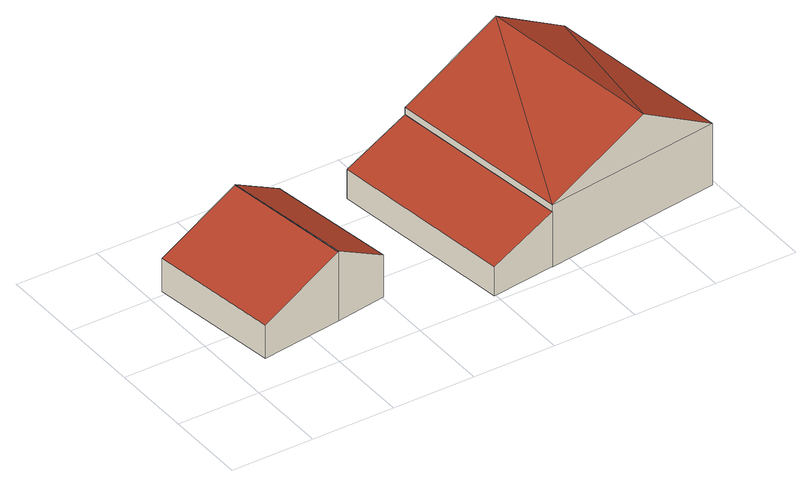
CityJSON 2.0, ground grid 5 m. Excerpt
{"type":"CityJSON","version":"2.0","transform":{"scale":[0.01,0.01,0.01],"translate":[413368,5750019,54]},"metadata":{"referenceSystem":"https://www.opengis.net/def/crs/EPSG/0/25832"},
"CityObjects":{
"building1":{"type":"Building","attributes":{"Gemeindeschluessel":"05570040","Geometrietyp2DReferenz":"3000","function":"31001_9998","roofType":"2100","measuredHeight":4.34},"geometry":[{"type":"Solid","lod":"2","boundaries":[[[[0,1,2,3]],[[4,5,1,0]],[[6,7,5,4]],[[3,2,7,6]],[[4,0,3,6]],[[1,5,7,2]]]],"semantics":{"surfaces":[{"type":"WallSurface"},{"type":"RoofSurface"},{"type":"GroundSurface"}],"values":[[0,0,0,0,1,2]]}}]},
"building2":{"type":"Building","attributes":{"Gemeindeschluessel":"05570040","Geometrietyp2DReferenz":"3000","function":"51009_1610","roofType":"2100","measuredHeight":4.41},"geometry":[{"type":"Solid","lod":"2","boundaries":[[[[8,2,9,10]],[[11,7,2,8]],[[12,13,7,11]],[[10,9,13,12]],[[11,8,10,12]],[[2,7,13,9]]]],"semantics":{"surfaces":[{"type":"WallSurface"},{"type":"RoofSurface"},{"type":"GroundSurface"}],"values":[[0,0,0,0,1,2]]}}]},
"building3":{"type":"Building","attributes":{"Gemeindeschluessel":"05570040","Geometrietyp2DReferenz":"3000","function":"31001_9998","roofType":"2100","measuredHeight":3.43},"geometry":[{"type":"Solid","lod":"2","boundaries":[[[[14,15,16,17]],[[18,19,15,14]],[[20,21,19,18]],[[17,16,21,20]],[[18,14,17,20]],[[15,19,21,16]]]],"semantics":{"surfaces":[{"type":"WallSurface"},{"type":"RoofSurface"},{"type":"GroundSurface"}],"values":[[0,0,0,0,1,2]]}}]},
"building4":{"type":"Building","attributes":{"Gemeindeschluessel":"05570040","Geometrietyp2DReferenz":"3000","function":"31001_9998","roofType":"3100","measuredHeight":6.72},"geometry":[{"type":"Solid","lod":"2","boundaries":[[[[22,23,24,25]],[[26,27,23,22]],[[28,29,27,26]],[[25,24,29,28]],[[22,30,26]],[[28,31,25]],[[30,22,25]],[[25,31,30]],[[26,30,31]],[[31,28,26]],[[23,27,29,24]]]],"semantics":{"surfaces":[{"type":"WallSurface"},{"type":"RoofSurface"},{"type":"GroundSurface"}],"values":[[0,0,0,0,0,0,1,1,1,1,2]]}}]}
},
"vertices":[
[197,231,309],[197,231,99],[698,304,99],[698,304,533],[86,1028,309],[86,1028,99],[588,1098,533],[588,1098,99],
[698,304,540],[1009,350,99],[1009,350,365],[588,1098,537],[893,1144,365],[893,1144,99],
[1489,37,285],[1489,37,100],[1886,93,100],[1886,93,443],[1341,1186,285],[1341,1186,100],[1738,1241,443],[1738,1241,100],
[2978,240,486],[2978,240,97],[2830,1392,97],[2830,1392,486],[1886,93,486],[1886,93,97],[1738,1241,486],[1738,1241,97],[2509,177,769],[2361,1327,769]
]}
